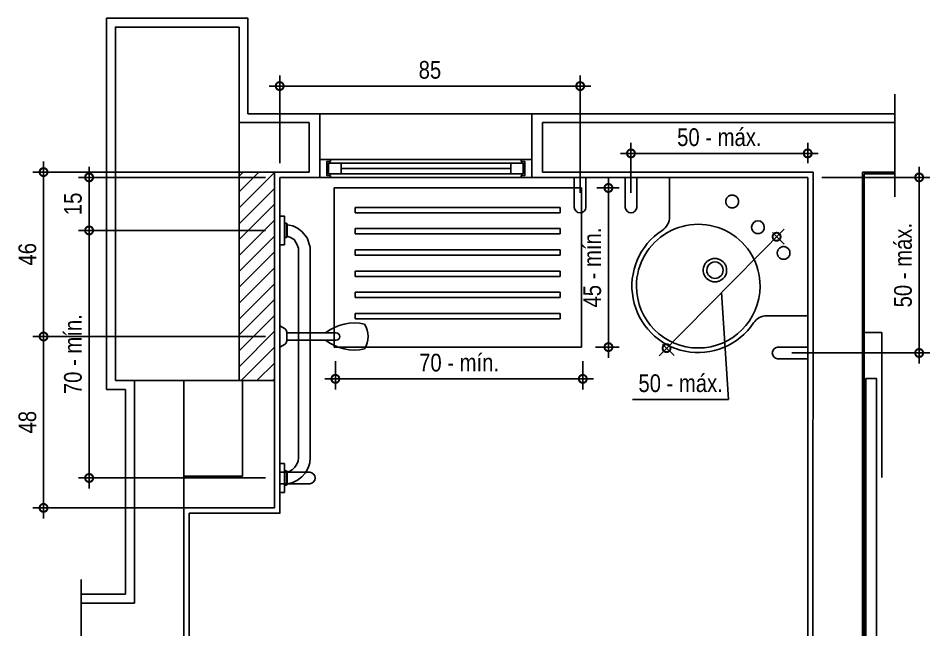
# Model space of a CAD drawing. Header units: metres. Extents: x 3 to 168, y -142 to 28.
# Drawn here: x 93.967 to 96.546, y -56.43 to -54.701 of the extents above; entities that cross this region are included whole.
import ezdxf

# ---------------------------------------------------------------- set-up
doc = ezdxf.new("R2010")
doc.units = ezdxf.units.M
doc.linetypes.add('DASHEDX2', pattern=[1.5, 1, -0.5])
doc.linetypes.add('DASHSPACE', pattern=[30, 12, -18])
for name, color, linetype in [('ARQ-ALV ACAB', 4, 'Continuous'), ('ARQ-ALV OSSO', 5, 'Continuous'), ('ARQ-AUX', 7, 'Continuous'), ('ARQ-AUX1', 1, 'Continuous'), ('ARQ-CAX', 1, 'Continuous'), ('ARQ-CAX @ 1', 1, 'Continuous'), ('ARQ-DIM', 2, 'Continuous'), ('ARQ-ENCH', 1, 'Continuous'), ('ARQ-HID', 2, 'Continuous'), ('ARQ-PRJ', 7, 'DASHEDX2'), ('ARQ-SIM', 1, 'Continuous')]:
    doc.layers.add(name, color=color, linetype=linetype)
doc.styles.add('Adesa', font='ARIALN.TTF')
doc.dimstyles.new('ADESA 1-0025', dxfattribs={"dimtxt": 0.05, "dimasz": 0.045, "dimexe": 0.03, "dimexo": 0.04, "dimgap": 0.02, "dimtad": 1, "dimtoh": 1, "dimdec": 0, "dimlfac": 100, "dimzin": 4, "dimtxsty": 'Adesa', "dimblk": 'DOTSMALL', "dimcen": 1, "dimdle": 0.03, "dimclrd": 1, "dimclre": 1, "dimclrt": 256, "dimazin": 1, "dimtm": 1e-09, "dimtfac": 1, "dimtdec": 0, "dimtix": 1, "dimtmove": 2, "dimatfit": 0, "dimldrblk": 'DOTSMALL', "dimfxl": 0.8, "dimtvp": 2, "dimtolj": 1, "dimtzin": 0, "dimarcsym": 0})

# ---------------------------------------------------------------- blocks, each defined once
blk = doc.blocks.new('*U22')
at = {"color": 0, "linetype": 'ByBlock', "ltscale": 0.5}
for points in [[(0.02, -0.045), (0.02, -0.045), (0.02, -0.045), (0.02, -0.045), (0.02, -0.045), (0.02, -0.045), (0.02, -0.045), (0.02, -0.045), (0.02, -0.045), (0.03, -0.045), (0.03, -0.05), (0, -0.05), (0, 0), (0.03, 0), (0.03, -0.005), (0.02, -0.005), (0.02, -0.045)], [(0.58, -0.045), (0.58, -0.045), (0.58, -0.045), (0.58, -0.045), (0.58, -0.045), (0.58, -0.045), (0.58, -0.045), (0.58, -0.045), (0.58, -0.045), (0.57, -0.045), (0.57, -0.05), (0.6, -0.05), (0.6, 0), (0.57, 0), (0.57, -0.005), (0.58, -0.005), (0.58, -0.045)], [(0.025, -0.01), (0.06, -0.01), (0.06, -0.04), (0.025, -0.04)], [(0.575, -0.01), (0.54, -0.01), (0.54, -0.04), (0.575, -0.04)]]:
    blk.add_lwpolyline(points, close=True, dxfattribs=at)
at = {"color": 8, "linetype": 'ByBlock', "ltscale": 0.5}
for points in [[(0.57, 0), (0.03, 0)], [(0.57, -0.05), (0.03, -0.05)]]:
    blk.add_lwpolyline(points, dxfattribs=at)
at = {"color": 7, "linetype": 'ByBlock', "ltscale": 0.5}
blk.add_lwpolyline([(0.54, -0.01), (0.54, -0.04), (0.06, -0.04), (0.06, -0.01)], close=True, dxfattribs=at)
blk.add_lwpolyline([(0.06, -0.025), (0.54, -0.025)], dxfattribs=at)
blk = doc.blocks.new('ARQ-SAN-DUCHA')
at = {"layer": 'ARQ-HID'}
for p, q in [((0, 0.03), (0.015, 0.0213)), ((0, -0.03), (0, 0.03)), ((0.02, -0.0127), (0.02, 0.0127)), ((0.02, 0.01), (0.16, 0.01)), ((0, -0.03), (0.015, -0.0213)), ((0.02, -0.01), (0.16, -0.01))]:
    blk.add_line(p, q, dxfattribs=at)
for centre, radius, start, end in [((0.2107, -0.0904), 0.1288, 76.8369, 128.7713), ((0.1837, 0), 0.0663, 328.1091, 31.8907), ((0.01, 0.0127), 0.01, 359.9999, 59.9999), ((0.16, 0), 0.01, 269.9999, 89.9999), ((0.01, -0.0127), 0.01, 299.9999, 359.9999), ((0.2107, 0.0904), 0.1288, 231.2284, 283.1628)]:
    blk.add_arc(centre, radius, start, end, dxfattribs=at)
blk = doc.blocks.new('CHUVEIRO ACESSIVEL')
for p, q in [((-0.9, 0.3), (-0.9, 1.25)), ((0, 0.3), (-0.9, 0.3))]:
    blk.add_line(p, q)
at = {"color": 1}
for points in [[(-0.9, 1.1094), (-0.9, 1.1906), (-0.8868, 1.1906), (-0.8868, 1.1094)], [(-0.9, 0.4094), (-0.9, 0.4906), (-0.8868, 0.4906), (-0.8868, 0.4094)]]:
    blk.add_lwpolyline(points, close=True, dxfattribs=at)
for points in [[(-0.8809, 1.17), (-0.8868, 1.17)], [(-0.8809, 1.17), (-0.8809, 1.1302)], [(-0.8809, 1.17), (-0.8799, 1.1698)], [(-0.8799, 1.1698), (-0.8792, 1.169)], [(-0.8792, 1.169), (-0.8789, 1.168)], [(-0.8789, 1.168), (-0.8789, 1.1323)], [(-0.8789, 1.1665), (-0.8632, 1.1627)], [(-0.8632, 1.1627), (-0.8494, 1.1562)], [(-0.8494, 1.1562), (-0.8371, 1.1468)], [(-0.8371, 1.1468), (-0.8269, 1.135)], [(-0.8269, 1.135), (-0.8196, 1.1216)], [(-0.8809, 1.1302), (-0.8868, 1.1302)], [(-0.8799, 1.1305), (-0.8809, 1.1302)], [(-0.8792, 1.1312), (-0.8799, 1.1305)], [(-0.8789, 1.1323), (-0.8792, 1.1312)], [(-0.8789, 1.1327), (-0.8736, 1.1315)], [(-0.8736, 1.1315), (-0.8645, 1.1267)], [(-0.8645, 1.1267), (-0.8568, 1.1197)], [(-0.8568, 1.1197), (-0.8511, 1.1113)], [(-0.8511, 1.1113), (-0.8479, 1.1022)], [(-0.8196, 1.1216), (-0.8152, 1.1075)], [(-0.8468, 1.093), (-0.8468, 0.5007), (-0.8511, 0.4887)], [(-0.8479, 1.1022), (-0.8468, 1.093)], [(-0.8138, 1.093), (-0.8138, 0.4972), (-0.8219, 0.4708), (-0.8371, 0.4532)], [(-0.8152, 1.1075), (-0.8138, 1.093)], [(-0.8809, 0.4698), (-0.8868, 0.4698)], [(-0.8809, 0.4698), (-0.8809, 0.43)], [(-0.8809, 0.4698), (-0.8799, 0.4695)], [(-0.8799, 0.4695), (-0.8792, 0.4688)], [(-0.8792, 0.4688), (-0.8789, 0.4677)], [(-0.8789, 0.4677), (-0.8789, 0.432)], [(-0.8772, 0.4672), (-0.8789, 0.4669)], [(-0.871, 0.4696), (-0.8772, 0.4672)], [(-0.8511, 0.4887), (-0.8595, 0.4762), (-0.871, 0.4696)], [(-0.8494, 0.4438), (-0.8632, 0.4373)], [(-0.8371, 0.4532), (-0.8494, 0.4438)], [(-0.8809, 0.43), (-0.8868, 0.43)], [(-0.8799, 0.4302), (-0.8809, 0.43)], [(-0.8792, 0.431), (-0.8799, 0.4302)], [(-0.8789, 0.432), (-0.8792, 0.431)], [(-0.8789, 0.4341), (-0.8729, 0.435)], [(-0.8632, 0.4373), (-0.8729, 0.435)]]:
    blk.add_lwpolyline(points, dxfattribs=at)
at = {"layer": 'ARQ-PRJ'}
for p, q in [((-0.6863, 0.6999), (-0.6124, 0.6999)), ((-0.6863, 0.6999), (-0.6863, 0.6849)), ((-0.6124, 0.6999), (-0.1063, 0.6999)), ((-0.1063, 0.6999), (-0.1063, 0.6849)), ((-0.6863, 0.6849), (-0.5965, 0.6849)), ((-0.5965, 0.6849), (-0.1063, 0.6849)), ((-0.6863, 0.6399), (-0.1063, 0.6399)), ((-0.6863, 0.6399), (-0.6863, 0.6249)), ((-0.6863, 0.6249), (-0.1063, 0.6249)), ((-0.1063, 0.6399), (-0.1063, 0.6249)), ((-0.6863, 0.5799), (-0.1063, 0.5799)), ((-0.6863, 0.5799), (-0.6863, 0.5649)), ((-0.1063, 0.5799), (-0.1063, 0.5649)), ((-0.6863, 0.5649), (-0.1063, 0.5649)), ((-0.6863, 0.5199), (-0.1063, 0.5199)), ((-0.6863, 0.5199), (-0.6863, 0.5049)), ((-0.1063, 0.5199), (-0.1063, 0.5049)), ((-0.6863, 0.5049), (-0.1063, 0.5049)), ((-0.6863, 0.4599), (-0.1063, 0.4599)), ((-0.6863, 0.4599), (-0.6863, 0.4449)), ((-0.6863, 0.4449), (-0.1063, 0.4449)), ((-0.1063, 0.4599), (-0.1063, 0.4449)), ((-0.6863, 0.3999), (-0.1063, 0.3999)), ((-0.6863, 0.3999), (-0.6863, 0.3849)), ((-0.1063, 0.3999), (-0.1063, 0.3849)), ((-0.6863, 0.3849), (-0.1063, 0.3849))]:
    blk.add_line(p, q, dxfattribs=at)
blk.add_lwpolyline([(-0.63, 0.78), (-0.7463, 0.78), (-0.7463, 0.33), (-0.0463, 0.33), (-0.0463, 0.78), (-0.63, 0.78)], dxfattribs=at)
at = {"layer": 'ARQ-SIM'}
for points in [[(-0.9, 1.1665), (-0.8148, 1.1665, -0.913215), (-0.8148, 1.1335), (-0.9, 1.1335)], [(-0.0665, 0.3), (-0.0665, 0.3852, -0.913215), (-0.0335, 0.3852), (-0.0335, 0.3)]]:
    blk.add_lwpolyline(points, format="xyb", dxfattribs=at)
at = {"layer": 'ARQ-HID', "extrusion": (0, 0, -1), "xscale": -1, "zscale": -1}
blk.add_blockref('ARQ-SAN-DUCHA', (0.9, 0.75), dxfattribs=at)
blk = doc.blocks.new('ARQ-CUBA OP2')
for points in [[(0.3901, -0.0022), (0.3901, -0.1139, 0.250875), (0.4107, -0.1524, -1.226887), (0.1493, -0.4111, 0.253672), (0.1104, -0.3901), (0.0022, -0.3901, -0.414214), (-0.0009, -0.387), (-0.0009, -0.0022, -0.414214), (0.0022, 0.0009), (0.387, 0.0009), (0.3878, 0.0008), (0.3886, 0.0005), (0.3892, 0), (0.3897, -0.0007), (0.39, -0.0014)], [(0.14, -0.122, 1), (0.14, -0.1581, 1)], [(0.3066, -0.1338, 1), (0.3066, -0.4836, 1)], [(0.2615, -0.2384, 1), (0.2615, -0.2847, 1)]]:
    blk.add_lwpolyline(points, format="xyb", close=True)
at = {"ltscale": 0.001202}
blk.add_lwpolyline([(0.3901, -0.0024), (0.3901, -0.0022)], dxfattribs=at)
at = {"linetype": 'DASHSPACE'}
for points in [[(0.2128, -0.0493, 1), (0.2128, -0.0853, 1)], [(0.0673, -0.1948, 1), (0.0673, -0.2308, 1)]]:
    blk.add_lwpolyline(points, format="xyb", close=True, dxfattribs=at)
blk.add_lwpolyline([(0.2615, -0.2284), (0.2564, -0.2288), (0.2513, -0.2301), (0.2489, -0.231), (0.2465, -0.2321), (0.2442, -0.2333), (0.242, -0.2348), (0.2381, -0.2381), (0.2348, -0.2421), (0.232, -0.2466), (0.2309, -0.2489), (0.23, -0.2514), (0.2293, -0.2539), (0.2288, -0.2565), (0.2284, -0.2615), (0.2288, -0.2667), (0.23, -0.2718), (0.232, -0.2766), (0.2348, -0.281), (0.2364, -0.2831), (0.2382, -0.285), (0.2401, -0.2868), (0.2421, -0.2884), (0.2443, -0.2898), (0.2466, -0.2911), (0.2491, -0.2922), (0.254, -0.2938), (0.2591, -0.2946), (0.2643, -0.2945), (0.2695, -0.2937), (0.272, -0.293), (0.2745, -0.292), (0.2768, -0.2909), (0.2791, -0.2896), (0.2813, -0.2881), (0.2834, -0.2865), (0.285, -0.285), (0.2883, -0.281), (0.2911, -0.2766), (0.293, -0.2719), (0.2943, -0.2668), (0.2946, -0.2642), (0.2947, -0.2616), (0.2946, -0.259), (0.2943, -0.2564), (0.2938, -0.2538), (0.293, -0.2513), (0.2921, -0.2488), (0.291, -0.2464), (0.2883, -0.2421), (0.285, -0.2381), (0.281, -0.2348), (0.2766, -0.232), (0.2742, -0.2309), (0.2717, -0.23), (0.2692, -0.2293), (0.2666, -0.2288)], close=True)
blk.add_lwpolyline([(-0.0009, -0.387), (-0.0009, -0.6249)])
at = {"layer": 'ARQ-SIM'}
blk.add_lwpolyline([(0.4791, 0.0009), (0.4791, -0.0843, 0.913215), (0.5121, -0.0843), (0.5121, 0.0009)], format="xyb", dxfattribs=at)
blk = doc.blocks.new('A$C3DDA30F3')
for points in [[(0.03, 0.22), (0, 0.22), (0, 0.21), (0.03, 0.21)], [(0.01, 0.21), (0, 0.21), (0, 0.17), (0.01, 0.17)], [(0.83, 0.205), (1.78, 0.205), (1.78, 0.175), (0.83, 0.175)], [(0, 0.17), (0.03, 0.17), (0.03, 0.01), (0, 0.01)], [(0.93, 0.17), (0.96, 0.17), (0.96, 0.01), (0.93, 0.01)]]:
    blk.add_lwpolyline(points, close=True)
at = {"layer": 'ARQ-PRJ'}
for points in [[(0, 0.22), (1.91, 0.22)], [(1.91, 0.17), (1.91, 0.17), (1.91, 0.22)]]:
    blk.add_lwpolyline(points, dxfattribs=at)
blk = doc.blocks.new('_DotSmall')
at = {"color": 0, "linetype": 'ByBlock', "const_width": 0.5}
blk.add_lwpolyline([(-0.0625, 0, 1), (0.0625, 0, 1)], format="xyb", close=True, dxfattribs=at)
blk = doc.blocks.new('*D277')
at = {"layer": 'ARQ-DIM', "color": 1, "lineweight": -2, "transparency": 16777216}
for p, q in [((94.8644, -55.6708), (94.8644, -55.7506)), ((95.5644, -55.6708), (95.5644, -55.7506)), ((95.5944, -55.7206), (94.8344, -55.7206))]:
    blk.add_line(p, q, dxfattribs=at)
at = {"layer": 'Defpoints', "color": 0, "transparency": 16777216}
for p in [(94.8644, -55.6308), (95.5644, -55.6308), (94.8644, -55.7206)]:
    blk.add_point(p, dxfattribs=at)
at = {"layer": 'ARQ-DIM', "color": 1, "lineweight": -2, "transparency": 16777216, "xscale": 0.045, "yscale": 0.045, "zscale": 0.045, "rotation": 180}
blk.add_blockref('_DotSmall', (94.8644, -55.7206), dxfattribs=at)
at = {"layer": 'ARQ-DIM', "color": 1, "lineweight": -2, "transparency": 16777216, "xscale": 0.045, "yscale": 0.045, "zscale": 0.045}
blk.add_blockref('_DotSmall', (95.5644, -55.7206), dxfattribs=at)
at = {"layer": 'ARQ-DIM', "transparency": 16777216, "insert": (95.2144, -55.675), "char_height": 0.05, "attachment_point": 5, "style": 'Adesa'}
blk.add_mtext('\\A1;70 - mín.', dxfattribs=at)
blk = doc.blocks.new('*D278')
at = {"layer": 'ARQ-DIM', "color": 1, "lineweight": -2, "transparency": 16777216}
for p, q in [((95.6369, -55.1508), (95.6369, -55.6608)), ((95.6044, -55.1808), (95.6669, -55.1808)), ((95.6007, -55.6308), (95.6669, -55.6308))]:
    blk.add_line(p, q, dxfattribs=at)
at = {"layer": 'Defpoints', "color": 0, "transparency": 16777216}
for p in [(95.5644, -55.1808), (95.5607, -55.6308), (95.6369, -55.6308)]:
    blk.add_point(p, dxfattribs=at)
at = {"layer": 'ARQ-DIM', "color": 1, "lineweight": -2, "transparency": 16777216, "xscale": 0.045, "yscale": 0.045, "zscale": 0.045}
for p, rotation in [((95.6369, -55.1808), 90), ((95.6369, -55.6308), 270)]:
    blk.add_blockref('_DotSmall', p, dxfattribs=dict(at, rotation=rotation))
at = {"layer": 'ARQ-DIM', "transparency": 16777216, "insert": (95.5913, -55.4058), "char_height": 0.05, "attachment_point": 5, "rotation": 90, "style": 'Adesa'}
blk.add_mtext('\\A1;45 - mín.', dxfattribs=at)
blk = doc.blocks.new('*D279')
at = {"layer": 'ARQ-DIM', "color": 1, "lineweight": -2, "transparency": 16777216}
for p, q in [((94.0388, -55.5708), (94.0388, -56.1154)), ((94.6669, -55.6008), (94.0088, -55.6008)), ((94.6519, -56.0854), (94.0088, -56.0854))]:
    blk.add_line(p, q, dxfattribs=at)
at = {"layer": 'Defpoints', "color": 0, "transparency": 16777216}
for p in [(94.7069, -55.6008), (94.0388, -56.0854), (94.6919, -56.0854, 0)]:
    blk.add_point(p, dxfattribs=at)
at = {"layer": 'ARQ-DIM', "color": 1, "lineweight": -2, "transparency": 16777216, "xscale": 0.045, "yscale": 0.045, "zscale": 0.045}
for p, rotation in [((94.0388, -55.6008), 90), ((94.0388, -56.0854), 270)]:
    blk.add_blockref('_DotSmall', p, dxfattribs=dict(at, rotation=rotation))
at = {"layer": 'ARQ-DIM', "transparency": 16777216, "insert": (93.9933, -55.8431), "char_height": 0.05, "attachment_point": 5, "rotation": 90, "style": 'Adesa'}
blk.add_mtext('\\A1;48', dxfattribs=at)
blk = doc.blocks.new('*D280')
at = {"layer": 'ARQ-DIM', "color": 1, "lineweight": -2, "transparency": 16777216}
for p, q in [((94.0388, -55.6308), (94.0388, -55.1059)), ((94.6208, -55.1359), (94.0088, -55.1359)), ((94.6669, -55.6008), (94.0088, -55.6008))]:
    blk.add_line(p, q, dxfattribs=at)
at = {"layer": 'Defpoints', "color": 0, "transparency": 16777216}
for p in [(94.0388, -55.1359), (94.6608, -55.1359), (94.7069, -55.6008)]:
    blk.add_point(p, dxfattribs=at)
at = {"layer": 'ARQ-DIM', "color": 1, "lineweight": -2, "transparency": 16777216, "xscale": 0.045, "yscale": 0.045, "zscale": 0.045}
for p, rotation in [((94.0388, -55.1359), 90), ((94.0388, -55.6008), 270)]:
    blk.add_blockref('_DotSmall', p, dxfattribs=dict(at, rotation=rotation))
at = {"layer": 'ARQ-DIM', "transparency": 16777216, "insert": (93.9933, -55.3683), "char_height": 0.05, "attachment_point": 5, "rotation": 90, "style": 'Adesa'}
blk.add_mtext('\\A1;46', dxfattribs=at)
blk = doc.blocks.new('*D281')
at = {"layer": 'ARQ-DIM', "color": 1, "lineweight": -2, "transparency": 16777216}
for p, q in [((94.1677, -55.2708), (94.1677, -56.0308)), ((94.6669, -55.3008), (94.1377, -55.3008)), ((94.6669, -56.0008), (94.1377, -56.0008))]:
    blk.add_line(p, q, dxfattribs=at)
at = {"layer": 'Defpoints', "color": 0, "transparency": 16777216}
for p in [(94.7069, -55.3008, -0.0001), (94.1677, -56.0008), (94.7069, -56.0008, -0.0001)]:
    blk.add_point(p, dxfattribs=at)
at = {"layer": 'ARQ-DIM', "color": 1, "lineweight": -2, "transparency": 16777216, "xscale": 0.045, "yscale": 0.045, "zscale": 0.045}
for p, rotation in [((94.1677, -55.3008), 90), ((94.1677, -56.0008), 270)]:
    blk.add_blockref('_DotSmall', p, dxfattribs=dict(at, rotation=rotation))
at = {"layer": 'ARQ-DIM', "transparency": 16777216, "insert": (94.1221, -55.6508), "char_height": 0.05, "attachment_point": 5, "rotation": 90, "style": 'Adesa'}
blk.add_mtext('\\A1;70 - mín.', dxfattribs=at)
blk = doc.blocks.new('*D282')
at = {"layer": 'ARQ-DIM', "color": 1, "lineweight": -2, "transparency": 16777216}
for p, q in [((94.1677, -55.1208), (94.1677, -55.3308)), ((94.6669, -55.1508), (94.1377, -55.1508)), ((94.3808, -55.3008), (94.1377, -55.3008))]:
    blk.add_line(p, q, dxfattribs=at)
at = {"layer": 'Defpoints', "color": 0, "transparency": 16777216}
for p in [(94.7069, -55.1508, -0.0001), (94.1677, -55.3008), (94.4208, -55.3008)]:
    blk.add_point(p, dxfattribs=at)
at = {"layer": 'ARQ-DIM', "color": 1, "lineweight": -2, "transparency": 16777216, "xscale": 0.045, "yscale": 0.045, "zscale": 0.045}
for p, rotation in [((94.1677, -55.1508), 90), ((94.1677, -55.3008), 270)]:
    blk.add_blockref('_DotSmall', p, dxfattribs=dict(at, rotation=rotation))
at = {"layer": 'ARQ-DIM', "transparency": 16777216, "insert": (94.1222, -55.2258), "char_height": 0.05, "attachment_point": 5, "rotation": 90, "style": 'Adesa'}
blk.add_mtext('\\A1;15', dxfattribs=at)
blk = doc.blocks.new('*D283')
at = {"layer": 'ARQ-DIM', "color": 1, "lineweight": -2, "transparency": 16777216}
for p, q in [((96.516, -55.1209), (96.516, -55.6774)), ((96.2407, -55.1509), (96.546, -55.1509)), ((96.1561, -55.6474), (96.546, -55.6474))]:
    blk.add_line(p, q, dxfattribs=at)
at = {"layer": 'Defpoints', "color": 0, "transparency": 16777216}
for p in [(96.2007, -55.1509), (96.1161, -55.6474), (96.516, -55.6474)]:
    blk.add_point(p, dxfattribs=at)
at = {"layer": 'ARQ-DIM', "color": 1, "lineweight": -2, "transparency": 16777216, "xscale": 0.045, "yscale": 0.045, "zscale": 0.045}
for p, rotation in [((96.516, -55.1509), 90), ((96.516, -55.6474), 270)]:
    blk.add_blockref('_DotSmall', p, dxfattribs=dict(at, rotation=rotation))
at = {"layer": 'ARQ-DIM', "transparency": 16777216, "insert": (96.4705, -55.3991), "char_height": 0.05, "attachment_point": 5, "rotation": 90, "style": 'Adesa'}
blk.add_mtext('\\A1;50 - máx.', dxfattribs=at)
blk = doc.blocks.new('*D284')
at = {"layer": 'ARQ-DIM', "color": 1, "lineweight": -2, "transparency": 16777216}
for p, q in [((95.7802, -55.6551), (96.1338, -55.2975)), ((96.1009, -55.3071), (96.134, -55.3399)), ((95.957, -55.4763), (95.977, -55.7787)), ((95.7895, -55.6221), (95.8227, -55.6548)), ((95.977, -55.7787), (95.7054, -55.7787))]:
    blk.add_line(p, q, dxfattribs=at)
at = {"layer": 'Defpoints', "color": 0, "transparency": 16777216}
for p in [(96.0724, -55.279), (96.1127, -55.3188), (95.7611, -55.5939)]:
    blk.add_point(p, dxfattribs=at)
at = {"layer": 'ARQ-DIM', "color": 1, "lineweight": -2, "transparency": 16777216, "xscale": 0.045, "yscale": 0.045, "zscale": 0.045}
for p, rotation in [((96.1127, -55.3188), 45.32667805744794), ((95.8013, -55.6337), 225.3266780574479)]:
    blk.add_blockref('_DotSmall', p, dxfattribs=dict(at, rotation=rotation))
at = {"layer": 'ARQ-DIM', "transparency": 16777216, "insert": (95.8412, -55.7332), "char_height": 0.05, "attachment_point": 5, "style": 'Adesa'}
blk.add_mtext('\\A1;50 - máx.', dxfattribs=at)
blk = doc.blocks.new('*D285')
at = {"layer": 'ARQ-DIM', "color": 1, "lineweight": -2, "transparency": 16777216}
for p, q in [((95.7007, -55.1946), (95.7007, -55.0531)), ((96.2007, -55.1109), (96.2007, -55.0531)), ((95.6707, -55.0831), (96.2307, -55.0831))]:
    blk.add_line(p, q, dxfattribs=at)
at = {"layer": 'Defpoints', "color": 0, "transparency": 16777216}
for p in [(96.2007, -55.0831), (96.2007, -55.1509, 0), (95.7007, -55.2346, -0.0001)]:
    blk.add_point(p, dxfattribs=at)
at = {"layer": 'ARQ-DIM', "color": 1, "lineweight": -2, "transparency": 16777216, "xscale": 0.045, "yscale": 0.045, "zscale": 0.045, "rotation": 180}
blk.add_blockref('_DotSmall', (95.7007, -55.0831), dxfattribs=at)
at = {"layer": 'ARQ-DIM', "color": 1, "lineweight": -2, "transparency": 16777216, "xscale": 0.045, "yscale": 0.045, "zscale": 0.045}
blk.add_blockref('_DotSmall', (96.2007, -55.0831), dxfattribs=at)
at = {"layer": 'ARQ-DIM', "transparency": 16777216, "insert": (95.9507, -55.0376), "char_height": 0.05, "width": 0.268666, "attachment_point": 5, "style": 'Adesa'}
blk.add_mtext('\\A1;50 - máx.', dxfattribs=at)
blk = doc.blocks.new('*D286')
at = {"layer": 'ARQ-DIM', "color": 1, "lineweight": -2, "transparency": 16777216}
for p, q in [((94.7069, -55.1108), (94.7069, -54.8627)), ((95.5569, -55.1945), (95.5569, -54.8627)), ((94.6769, -54.8927), (95.5869, -54.8927))]:
    blk.add_line(p, q, dxfattribs=at)
at = {"layer": 'Defpoints', "color": 0, "transparency": 16777216}
for p in [(95.5569, -54.8927), (94.7069, -55.1508), (95.5569, -55.2345)]:
    blk.add_point(p, dxfattribs=at)
at = {"layer": 'ARQ-DIM', "color": 1, "lineweight": -2, "transparency": 16777216, "xscale": 0.045, "yscale": 0.045, "zscale": 0.045, "rotation": 180}
blk.add_blockref('_DotSmall', (94.7069, -54.8927), dxfattribs=at)
at = {"layer": 'ARQ-DIM', "color": 1, "lineweight": -2, "transparency": 16777216, "xscale": 0.045, "yscale": 0.045, "zscale": 0.045}
blk.add_blockref('_DotSmall', (95.5569, -54.8927), dxfattribs=at)
at = {"layer": 'ARQ-DIM', "transparency": 16777216, "insert": (95.1319, -54.8472), "char_height": 0.05, "attachment_point": 5, "style": 'Adesa'}
blk.add_mtext('\\A1;85', dxfattribs=at)
blk = doc.blocks.new('AREAS MOLHADAS')
at = {"layer": 'ARQ-ENCH'}
h = blk.add_hatch(dxfattribs=at)
h.set_pattern_fill('ANSI31', color=256, scale=0.01)
h.set_pattern_definition([(45, (126.812288, -57.725422), (-0.02245064, 0.02245064), [])])
h.paths.add_polyline_path([(94.6919, -55.1359), (94.5919, -55.1359), (94.5919, -55.7254), (94.6919, -55.7254)])
at = {"layer": 'ARQ-ALV ACAB'}
for points, elevation in [([(94.2169, -55.7504), (94.2169, -54.8902), (94.2169, -54.8902), (94.2169, -54.701), (94.6169, -54.7012), (94.6169, -54.9709), (94.8204, -54.9708), (94.8204, -55.1508), (94.7069, -55.1508)], 0), ([(96.4472, -54.9708), (95.4204, -54.9708), (95.4204, -55.1508), (96.2007, -55.1509)], -0.0001), ([(94.4507, -56.1004), (94.7069, -56.1004), (94.7069, -55.1508)], 0), ([(96.3607, -55.1408), (96.3606, -56.5398), (96.2006, -56.5398), (96.2007, -55.1509)], 0), ([(96.3607, -55.1409), (96.4472, -55.1409)], -0.0001), ([(94.2707, -55.7504), (94.2169, -55.7504)], 0), ([(94.2707, -56.3295), (94.2707, -55.7504)], 0), ([(94.4507, -56.1004), (94.4507, -57.5398), (96.2007, -57.5398), (96.2007, -57.4998), (96.3607, -57.4998), (96.3607, -57.5498), (96.4472, -57.5498)], 0), ([(94.2707, -56.3295), (94.1448, -56.3295)], 0)]:
    blk.add_lwpolyline(points, dxfattribs=dict(at, elevation=elevation))
at = {"layer": 'ARQ-ALV OSSO'}
for p, q in [((94.5919, -55.7254), (94.5919, -54.7262)), ((94.5919, -54.9959), (94.7904, -54.9958)), ((94.7904, -54.9958), (94.7904, -55.1358)), ((94.7063, -55.1359), (94.5919, -55.1359)), ((94.7904, -55.1358), (94.7063, -55.1359))]:
    blk.add_line(p, q, dxfattribs=at)
for points, elevation in [([(94.2419, -55.7254), (94.2419, -54.866), (94.2419, -54.866), (94.2419, -54.726), (94.5919, -54.7262)], 0), ([(94.4254, -54.7262), (94.4254, -54.7262)], 0), ([(96.4472, -54.9958), (95.4504, -54.9958), (95.4504, -55.1358), (96.2157, -55.1359)], -0.0001), ([(96.3557, -55.1359), (96.3556, -56.5348), (96.2156, -56.5348), (96.2157, -55.1359)], 0), ([(96.3557, -55.1359), (96.4472, -55.1359)], -0.0001), ([(94.4357, -56.0854), (94.6919, -56.0854), (94.6919, -55.7254), (94.2419, -55.7254)], 0), ([(94.2957, -56.3545), (94.2957, -55.7254)], 0), ([(94.4357, -56.6398), (94.4357, -55.7254)], 0), ([(94.4357, -55.9954), (94.6019, -55.9954), (94.6019, -55.7254)], 0), ([(94.1448, -56.3545), (94.2957, -56.3545)], 0)]:
    blk.add_lwpolyline(points, dxfattribs=dict(at, elevation=elevation))
at = {"layer": 'ARQ-AUX', "elevation": 0}
for points in [[(96.4472, -55.2058), (96.4472, -54.9156)], [(95.4204, -54.9708), (94.8204, -54.9708)]]:
    blk.add_lwpolyline(points, dxfattribs=at)
at = {"layer": 'ARQ-AUX'}
blk.add_lwpolyline([(94.1448, -56.2879), (94.1448, -56.5411)], dxfattribs=at)
at = {"layer": 'ARQ-AUX1'}
blk.add_lwpolyline([(94.2419, -54.7262), (94.2419, -54.7262)], close=True, dxfattribs=at)
at = {"layer": 'ARQ-ENCH'}
blk.add_lwpolyline([(94.6919, -55.1359), (94.5919, -55.1359), (94.5919, -55.7254), (94.6919, -55.7254)], close=True, dxfattribs=at)
at = {"layer": 'ARQ-SIM', "elevation": -0.0001}
blk.add_lwpolyline([(95.6842, -55.1509), (95.6842, -55.2361, 0.913215), (95.7172, -55.2361), (95.7172, -55.1509)], format="xyb", dxfattribs=at)
at = {"layer": 'ARQ-CAX', "xscale": -1, "rotation": 270.0066211572791}
blk.add_blockref('A$C3DDA30F3', (96.1907, -57.4998, 0), dxfattribs=at)
at = {"layer": 'ARQ-CAX @ 1', "rotation": 180}
blk.add_blockref('*U22', (95.4204, -55.1508), dxfattribs=at)
at = {"layer": 'ARQ-HID', "xscale": -1, "rotation": 180}
blk.add_blockref('CHUVEIRO ACESSIVEL', (95.6069, -54.8508), dxfattribs=at)
at = {"layer": 'ARQ-HID', "rotation": 270.0006057581551}
blk.add_blockref('ARQ-CUBA OP2', (96.1998, -55.1518, -0.0001), dxfattribs=at)
at = {"layer": 'ARQ-DIM'}
dim = blk.add_linear_dim(base=(95.5569, -54.8927), p1=(94.7069, -55.1508), p2=(95.5569, -55.2345), dimstyle='ADESA 1-0025', dxfattribs=at)
dim.commit()
dim.dimension.update_dxf_attribs({"geometry": '*D286', "text_midpoint": (95.1319, -54.8472)})
for base, p1, p2, angle, text, picture, middle in [((96.2007, -55.0831), (95.7007, -55.2346, -0.0001), (96.2007, -55.1509, 0), 180, '<> - máx.', '*D285', (95.9507, -55.0376)), ((96.516, -55.6474, 0), (96.2007, -55.1509, 0), (96.1161, -55.6474, 0), 270, '<> - máx.', '*D283', (96.4705, -55.3991, 0)), ((95.6369, -55.6308), (95.5644, -55.1808), (95.5607, -55.6308), 270, '<> - mín.', '*D278', (95.5913, -55.4058)), ((94.1677, -56.0008, 0.0001), (94.7069, -55.3008), (94.7069, -56.0008), 90, '<> - mín.', '*D281', (94.1221, -55.6508, 0.0001))]:
    dim = blk.add_linear_dim(base=base, p1=p1, p2=p2, angle=angle, text=text, dimstyle='ADESA 1-0025', dxfattribs=at)
    dim.commit()
    dim.dimension.update_dxf_attribs({"geometry": picture, "text_midpoint": middle})
for base, p1, p2, angle, picture, middle in [((94.0388, -55.1359), (94.7069, -55.6008), (94.6608, -55.1359), 270, '*D280', (93.9933, -55.3683)), ((94.1677, -55.3008, 0.0001), (94.7069, -55.1508), (94.4208, -55.3008, 0.0001), 90, '*D282', (94.1222, -55.2258, 0.0001)), ((94.0388, -56.0854), (94.7069, -55.6008), (94.6919, -56.0854, 0), 270, '*D279', (93.9933, -55.8431))]:
    dim = blk.add_linear_dim(base=base, p1=p1, p2=p2, angle=angle, dimstyle='ADESA 1-0025', dxfattribs=at)
    dim.commit()
    dim.dimension.update_dxf_attribs({"geometry": picture, "text_midpoint": middle})
dim = blk.add_linear_dim(base=(96.1127, -55.3188, 0), p1=(95.7611, -55.5939, 0), p2=(96.0724, -55.279, 0), angle=45.3267, text='50 - máx.', dimstyle='ADESA 1-0025', override={"dimtmove": 1}, dxfattribs=at)
dim.commit()
dim.dimension.update_dxf_attribs({"geometry": '*D284', "text_midpoint": (95.957, -55.7787, 0), "dimtype": 129})
dim = blk.add_linear_dim(base=(94.8644, -55.7206), p1=(95.5644, -55.6308), p2=(94.8644, -55.6308), angle=180, text='<> - mín.', dimstyle='ADESA 1-0025', override={"dimtxsty": 'Adesa'}, dxfattribs=at)
dim.commit()
dim.dimension.update_dxf_attribs({"geometry": '*D277', "text_midpoint": (95.2144, -55.675)})

msp = doc.modelspace()

# ---------------------------------------------------------------- block references
msp.add_blockref('AREAS MOLHADAS', (0, 0))

doc.saveas('drawing.dxf')
